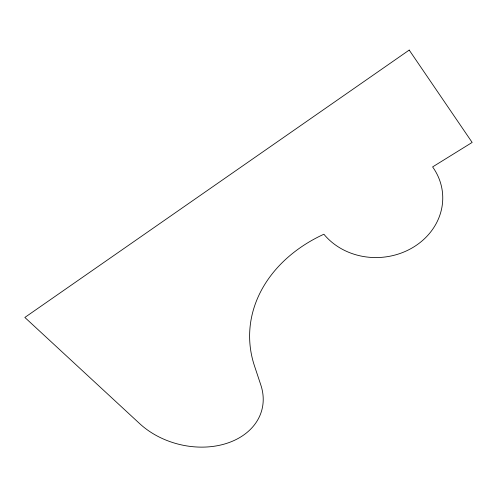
<?xml version="1.0" encoding="UTF-8"?>
<svg xmlns="http://www.w3.org/2000/svg" width="497" height="497" viewBox="0 0 497 497"><rect width="100%" height="100%" fill="white"/><g stroke="black" fill="none" stroke-linecap="round" stroke-linejoin="round"><path stroke-width="0.75" d="M409.205 50.079L24.85 317.446L139.732 423.686A72.438 54.198 14.3 0 0 226.47 443.43A72.438 54.198 14.3 0 0 260.838 385.045L254.458 365.835A146.714 116.602 -1.1 0 1 323.889 234.23A65.691 58.435 -4.7 0 0 413.864 246.903A65.691 58.435 -4.7 0 0 432.614 166.911L472.15 142.434L409.205 50.079"/></g></svg>
